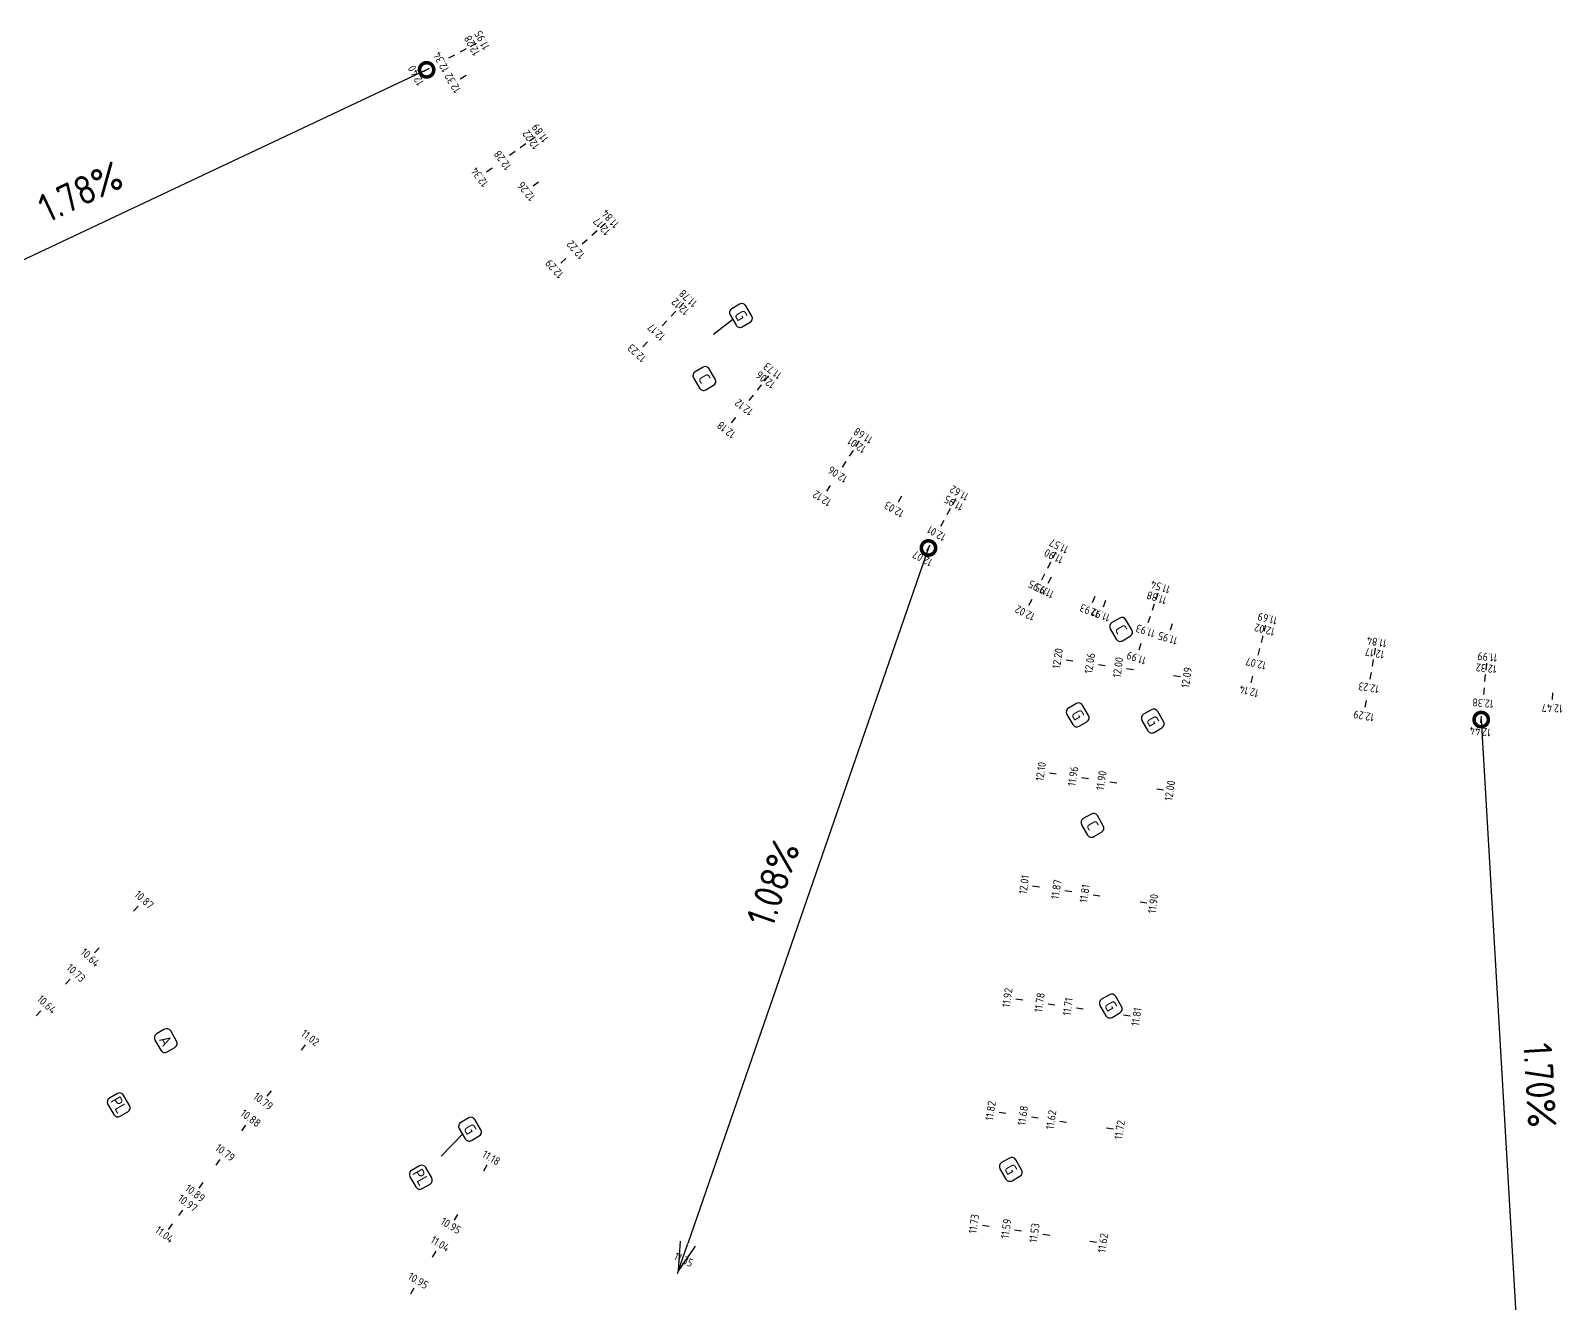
# Model space of a CAD drawing. Header units: metres. Extents: x 117856 to 119829, y 6148158 to 6148674.
# Drawn here: x 119559.1 to 119693, y 6148343.6 to 6148454.9 of the extents above; entities that cross this region are included whole.
import ezdxf
from ezdxf.enums import TextEntityAlignment as Align

# ---------------------------------------------------------------- set-up
doc = ezdxf.new("R2010")
doc.units = ezdxf.units.M
doc.header["$LTSCALE"] = 0.4
doc.layers.get('0').update_dxf_attribs({"linetype": 'CONTINUOUS'})
doc.layers.get('DEFPOINTS').update_dxf_attribs({"color": 5, "linetype": 'CONTINUOUS'})
doc.layers.add('05_Öb-typ', color=1, linetype='CONTINUOUS')
doc.layers.add('M-351', color=1, linetype='CONTINUOUS')
doc.styles.add('ISO', font='iso.shx')
doc.styles.add('ISO-Anno-50', font='iso.shx', dxfattribs={"height": 5})
doc.dimstyles.new('BH90', dxfattribs={"dimtxt": 2.5, "dimasz": 2.5, "dimexe": 1.5, "dimexo": 5, "dimgap": 2, "dimtad": 1, "dimzin": 0, "dimdsep": 46, "dimtxsty": 'ISO', "dimblk1": 'ARCHTICK', "dimblk2": 'ARCHTICK', "dimsah": 1, "dimcen": 1.5, "dimadec": 0, "dimazin": 0, "dimtfac": 1, "dimtix": 1, "dimtmove": 0, "dimatfit": 3, "dimldrblk": 'ARCHTICK', "dimfxl": 1, "dimtolj": 1, "dimtzin": 0, "dimarcsym": 0})

# ---------------------------------------------------------------- blocks, each defined once
blk = doc.blocks.new('_mkhjd')
blk.add_line((0.75, 0), (-0.75, 0))
at = {"style": 'ISO'}
blk.add_attdef('H', text='', height=1.75, rotation=270, dxfattribs=at).set_placement((0.75, 0), align=Align.CENTER)
blk = doc.blocks.new('_DotSmall')
at = {"color": 0, "linetype": 'ByBlock', "const_width": 0.5}
blk.add_lwpolyline([(-0.0625, 0, 1), (0.0625, 0, 1)], format="xyb", close=True, dxfattribs=at)
blk = doc.blocks.new('_Open30')
at = {"color": 0, "linetype": 'ByBlock', "lineweight": -2}
for p, q in [((-1, 0.268), (0, 0)), ((0, 0), (-1, -0.268)), ((0, 0), (-1, 0))]:
    blk.add_line(p, q, dxfattribs=at)
blk = doc.blocks.new('*D86')
at = {"layer": 'DEFPOINTS', "color": 0, "transparency": 16777216}
for p in [(119685.91, 6148394.65, 12.44), (119689.82, 6148327.84, 11.3), (119689.82, 6148327.84)]:
    blk.add_point(p, dxfattribs=at)
at = {"layer": 'M-351', "color": 0, "lineweight": -2, "transparency": 16777216}
blk.add_line((119685.91, 6148394.65), (119689.67, 6148330.33), dxfattribs=at)
at = {"layer": 'M-351', "color": 0, "lineweight": -2, "transparency": 16777216, "xscale": 2.5, "yscale": 2.5, "zscale": 2.5}
for name, p, rotation in [('_DotSmall', (119685.91, 6148394.65), 93.34569957006921), ('_Open30', (119689.82, 6148327.84), 273.3456995700692)]:
    blk.add_blockref(name, p, dxfattribs=dict(at, rotation=rotation))
at = {"layer": 'M-351', "color": 0, "transparency": 16777216, "insert": (119691.04, 6148362.68), "char_height": 2.5, "attachment_point": 5, "rotation": 273.3457, "style": 'ISO'}
blk.add_mtext('\\A1;1.70%', dxfattribs=at)
blk = doc.blocks.new('_ARCHTICK')
at = {"color": 0, "linetype": 'ByBlock', "const_width": 0.15}
blk.add_lwpolyline([(-0.5, -0.5), (0.5, 0.5)], dxfattribs=at)
blk = doc.blocks.new('*D87')
at = {"layer": 'DEFPOINTS', "color": 0, "transparency": 16777216}
for p in [(119637.57, 6148409.66, 12.07), (119615.71, 6148346.45, 11.35), (119615.71, 6148346.45)]:
    blk.add_point(p, dxfattribs=at)
at = {"layer": 'M-351', "color": 0, "lineweight": -2, "transparency": 16777216}
blk.add_line((119637.57, 6148409.66), (119616.53, 6148348.82), dxfattribs=at)
at = {"layer": 'M-351', "color": 0, "lineweight": -2, "transparency": 16777216, "xscale": 2.5, "yscale": 2.5, "zscale": 2.5}
for name, p, rotation in [('_DotSmall', (119637.57, 6148409.66), 70.92060757388634), ('_Open30', (119615.71, 6148346.45), 250.9206075738863)]:
    blk.add_blockref(name, p, dxfattribs=dict(at, rotation=rotation))
at = {"layer": 'M-351', "color": 0, "transparency": 16777216, "insert": (119623.98, 6148380.3), "char_height": 2.5, "attachment_point": 5, "rotation": 70.9206, "style": 'ISO'}
blk.add_mtext('\\A1;1.08%', dxfattribs=at)
blk = doc.blocks.new('*D88')
at = {"layer": 'DEFPOINTS', "color": 0, "transparency": 16777216}
for p in [(119593.68, 6148451.48, 12.4), (119533.64, 6148423.18, 11.22), (119533.64, 6148423.18)]:
    blk.add_point(p, dxfattribs=at)
at = {"layer": 'M-351', "color": 0, "lineweight": -2, "transparency": 16777216}
blk.add_line((119593.68, 6148451.48), (119535.9, 6148424.25), dxfattribs=at)
at = {"layer": 'M-351', "color": 0, "lineweight": -2, "transparency": 16777216, "xscale": 2.5, "yscale": 2.5, "zscale": 2.5}
for name, p, rotation in [('_DotSmall', (119593.68, 6148451.48), 25.23976270910375), ('_Open30', (119533.64, 6148423.18), 205.2397627091038)]:
    blk.add_blockref(name, p, dxfattribs=dict(at, rotation=rotation))
at = {"layer": 'M-351', "color": 0, "transparency": 16777216, "insert": (119563.41, 6148440.81), "char_height": 2.5, "attachment_point": 5, "rotation": 25.2398, "style": 'ISO'}
blk.add_mtext('\\A1;1.78%', dxfattribs=at)
blk = doc.blocks.new('_OVERB')
for p, q in [((-2.29, 0.99), (-2.29, -0.99)), ((1.29, 1.99), (-1.29, 1.99)), ((2.29, -0.99), (2.29, 0.99)), ((-1.29, -1.99), (1.29, -1.99))]:
    blk.add_line(p, q)
for centre, start, end in [((-1.29, 0.99), 90, 180), ((1.29, 0.99), 0, 90), ((-1.29, -0.99), 180, 270), ((1.29, -0.99), 270, 0)]:
    blk.add_arc(centre, 1, start, end)
at = {"style": 'ISO'}
blk.add_attdef('NR', text='', height=2.5, dxfattribs=at).set_placement((0, 0), align=Align.MIDDLE_CENTER)

msp = doc.modelspace()

# ---------------------------------------------------------------- linework, layer by layer
at = {"layer": 'M-351'}
for p, q in [((119620.457, 6148429.635), (119618.757, 6148428.345)), ((119596.807, 6148358.399), (119594.963, 6148356.469))]:
    msp.add_line(p, q, dxfattribs=at)

# ---------------------------------------------------------------- block references
at = {"layer": '05_Öb-typ', "xscale": 0.4000000001749886, "yscale": 0.4000000001749886, "zscale": 0.4000000001749886, "rotation": 300.121019869498}
for p, values in [((119621.171, 6148429.993), {'NR': 'G'}), ((119617.974, 6148424.485), {'NR': 'C'}), ((119654.414, 6148402.537), {'NR': 'C'}), ((119650.623, 6148395.06), {'NR': 'G'}), ((119657.185, 6148394.52), {'NR': 'G'}), ((119651.911, 6148385.4), {'NR': 'C'}), ((119653.512, 6148369.593), {'NR': 'G'}), ((119570.871, 6148366.57), {'NR': 'A'}), ((119566.756, 6148360.948), {'NR': 'PL'}), ((119597.48, 6148358.827), {'NR': 'G'}), ((119644.77, 6148355.311), {'NR': 'G'}), ((119593.175, 6148354.621), {'NR': 'PL'})]:
    msp.add_blockref('_OVERB', p, dxfattribs=at).add_auto_attribs(values)
at = {"layer": 'M-351'}
ref = msp.add_blockref('_mkhjd', (119596.898, 6148453.204), dxfattribs=dict(at, xscale=0.4, yscale=0.4, zscale=0.4, rotation=208.1212501811048))
ref.add_attrib('H', '12.28', dxfattribs={"color": 0, "height": 0.7, "rotation": 118.12125, "style": 'ISO-Anno-50'}).set_placement((119597.339, 6148453.44), align=Align.TOP_CENTER)
ref = msp.add_blockref('_mkhjd', (119597.78, 6148453.676), dxfattribs=dict(at, xscale=0.4, yscale=0.4, zscale=0.4, rotation=208.1212501812076))
ref.add_attrib('H', '11.95', dxfattribs={"color": 0, "height": 0.7, "rotation": 118.12125, "style": 'ISO-Anno-50'}).set_placement((119598.221, 6148453.911), align=Align.TOP_CENTER)
ref = msp.add_blockref('_mkhjd', (119595.884, 6148452.662), dxfattribs=dict(at, xscale=0.4, yscale=0.4, zscale=0.4, rotation=208.1212501810158))
ref.add_attrib('H', '12.34', dxfattribs={"color": 0, "height": 0.7, "rotation": 118.12125, "style": 'ISO-Anno-50'}).set_placement((119595.443, 6148452.426), align=Align.BOTTOM_CENTER)
ref = msp.add_blockref('_mkhjd', (119593.679, 6148451.484), dxfattribs=dict(at, xscale=0.4, yscale=0.4, zscale=0.4, rotation=208.1212501812847))
ref.add_attrib('H', '12.40', dxfattribs={"color": 0, "height": 0.7, "rotation": 118.12125, "style": 'ISO-Anno-50'}).set_placement((119593.238, 6148451.248), align=Align.BOTTOM_CENTER)
ref = msp.add_blockref('_mkhjd', (119596.885, 6148450.851), dxfattribs=dict(at, xscale=0.4, yscale=0.4, zscale=0.4, rotation=209.7382708559524))
ref.add_attrib('H', '12.32', dxfattribs={"color": 0, "height": 0.7, "rotation": 119.73827, "style": 'ISO-Anno-50'}).set_placement((119596.451, 6148450.602), align=Align.BOTTOM_CENTER)
ref = msp.add_blockref('_mkhjd', (119602.114, 6148444.866), dxfattribs=dict(at, xscale=0.4, yscale=0.4, zscale=0.4, rotation=215.9329442609072))
ref.add_attrib('H', '12.22', dxfattribs={"color": 0, "height": 0.7, "rotation": 125.93294, "style": 'ISO-Anno-50'}).set_placement((119602.519, 6148445.159), align=Align.TOP_CENTER)
ref = msp.add_blockref('_mkhjd', (119602.924, 6148445.452), dxfattribs=dict(at, xscale=0.4, yscale=0.4, zscale=0.4, rotation=215.9329442612161))
ref.add_attrib('H', '11.89', dxfattribs={"color": 0, "height": 0.7, "rotation": 125.93294, "style": 'ISO-Anno-50'}).set_placement((119603.329, 6148445.746), align=Align.TOP_CENTER)
ref = msp.add_blockref('_mkhjd', (119601.183, 6148444.191), dxfattribs=dict(at, xscale=0.4, yscale=0.4, zscale=0.4, rotation=215.93294426113))
ref.add_attrib('H', '12.28', dxfattribs={"color": 0, "height": 0.7, "rotation": 125.93294, "style": 'ISO-Anno-50'}).set_placement((119600.778, 6148443.897), align=Align.BOTTOM_CENTER)
ref = msp.add_blockref('_mkhjd', (119599.159, 6148442.724), dxfattribs=dict(at, xscale=0.4, yscale=0.4, zscale=0.4, rotation=215.9329442611365))
ref.add_attrib('H', '12.34', dxfattribs={"color": 0, "height": 0.7, "rotation": 125.93294, "style": 'ISO-Anno-50'}).set_placement((119598.754, 6148442.43), align=Align.BOTTOM_CENTER)
ref = msp.add_blockref('_mkhjd', (119603.223, 6148441.508), dxfattribs=dict(at, xscale=0.4, yscale=0.4, zscale=0.4, rotation=218.564101358421))
ref.add_attrib('H', '12.26', dxfattribs={"color": 0, "height": 0.7, "rotation": 128.5641, "style": 'ISO-Anno-50'}).set_placement((119602.832, 6148441.197), align=Align.BOTTOM_CENTER)
ref = msp.add_blockref('_mkhjd', (119609.104, 6148437.882), dxfattribs=dict(at, xscale=0.4, yscale=0.4, zscale=0.4, rotation=221.8790618716987))
ref.add_attrib('H', '11.84', dxfattribs={"color": 0, "height": 0.7, "rotation": 131.87906, "style": 'ISO-Anno-50'}).set_placement((119609.476, 6148438.216), align=Align.TOP_CENTER)
ref = msp.add_blockref('_mkhjd', (119608.36, 6148437.214), dxfattribs=dict(at, xscale=0.4, yscale=0.4, zscale=0.4, rotation=221.8790618715896))
ref.add_attrib('H', '12.17', dxfattribs={"color": 0, "height": 0.7, "rotation": 131.87906, "style": 'ISO-Anno-50'}).set_placement((119608.732, 6148437.548), align=Align.TOP_CENTER)
ref = msp.add_blockref('_mkhjd', (119607.503, 6148436.447), dxfattribs=dict(at, xscale=0.4, yscale=0.4, zscale=0.4, rotation=221.8790618716741))
ref.add_attrib('H', '12.22', dxfattribs={"color": 0, "height": 0.7, "rotation": 131.87906, "style": 'ISO-Anno-50'}).set_placement((119607.131, 6148436.113), align=Align.BOTTOM_CENTER)
ref = msp.add_blockref('_mkhjd', (119605.642, 6148434.778), dxfattribs=dict(at, xscale=0.4, yscale=0.4, zscale=0.4, rotation=221.8790618717926))
ref.add_attrib('H', '12.29', dxfattribs={"color": 0, "height": 0.7, "rotation": 131.87906, "style": 'ISO-Anno-50'}).set_placement((119605.27, 6148434.444), align=Align.BOTTOM_CENTER)
ref = msp.add_blockref('_mkhjd', (119615.281, 6148430.141), dxfattribs=dict(at, xscale=0.4, yscale=0.4, zscale=0.4, rotation=226.879002314203))
ref.add_attrib('H', '12.12', dxfattribs={"color": 0, "height": 0.7, "rotation": 136.879, "style": 'ISO-Anno-50'}).set_placement((119615.623, 6148430.506), align=Align.TOP_CENTER)
ref = msp.add_blockref('_mkhjd', (119615.965, 6148430.871), dxfattribs=dict(at, xscale=0.4, yscale=0.4, zscale=0.4, rotation=226.8790023141489))
ref.add_attrib('H', '11.78', dxfattribs={"color": 0, "height": 0.7, "rotation": 136.879, "style": 'ISO-Anno-50'}).set_placement((119616.307, 6148431.236), align=Align.TOP_CENTER)
ref = msp.add_blockref('_mkhjd', (119614.495, 6148429.302), dxfattribs=dict(at, xscale=0.4, yscale=0.4, zscale=0.4, rotation=226.8790023140645))
ref.add_attrib('H', '12.17', dxfattribs={"color": 0, "height": 0.7, "rotation": 136.879, "style": 'ISO-Anno-50'}).set_placement((119614.153, 6148428.937), align=Align.BOTTOM_CENTER)
ref = msp.add_blockref('_mkhjd', (119612.786, 6148427.477), dxfattribs=dict(at, xscale=0.4, yscale=0.4, zscale=0.4, rotation=226.8790023142147))
ref.add_attrib('H', '12.23', dxfattribs={"color": 0, "height": 0.7, "rotation": 136.879, "style": 'ISO-Anno-50'}).set_placement((119612.445, 6148427.112), align=Align.BOTTOM_CENTER)
ref = msp.add_blockref('_mkhjd', (119623.41, 6148424.485), dxfattribs=dict(at, xscale=0.4, yscale=0.4, zscale=0.4, rotation=231.8789427568015))
ref.add_attrib('H', '11.73', dxfattribs={"color": 0, "height": 0.7, "rotation": 141.87894, "style": 'ISO-Anno-50'}).set_placement((119623.719, 6148424.878), align=Align.TOP_CENTER)
ref = msp.add_blockref('_mkhjd', (119622.793, 6148423.698), dxfattribs=dict(at, xscale=0.4, yscale=0.4, zscale=0.4, rotation=231.8789427568032))
ref.add_attrib('H', '12.06', dxfattribs={"color": 0, "height": 0.7, "rotation": 141.87894, "style": 'ISO-Anno-50'}).set_placement((119623.102, 6148424.091), align=Align.TOP_CENTER)
ref = msp.add_blockref('_mkhjd', (119622.083, 6148422.793), dxfattribs=dict(at, xscale=0.4, yscale=0.4, zscale=0.4, rotation=231.8789427567197))
ref.add_attrib('H', '12.12', dxfattribs={"color": 0, "height": 0.7, "rotation": 141.87894, "style": 'ISO-Anno-50'}).set_placement((119621.774, 6148422.4), align=Align.BOTTOM_CENTER)
ref = msp.add_blockref('_mkhjd', (119620.54, 6148420.827), dxfattribs=dict(at, xscale=0.4, yscale=0.4, zscale=0.4, rotation=231.8789427568016))
ref.add_attrib('H', '12.18', dxfattribs={"color": 0, "height": 0.7, "rotation": 141.87894, "style": 'ISO-Anno-50'}).set_placement((119620.231, 6148420.433), align=Align.BOTTOM_CENTER)
ref = msp.add_blockref('_mkhjd', (119630.838, 6148417.934), dxfattribs=dict(at, xscale=0.4, yscale=0.4, zscale=0.4, rotation=236.8788831990735))
ref.add_attrib('H', '12.01', dxfattribs={"color": 0, "height": 0.7, "rotation": 146.87888, "style": 'ISO-Anno-50'}).set_placement((119631.111, 6148418.353), align=Align.TOP_CENTER)
ref = msp.add_blockref('_mkhjd', (119631.384, 6148418.772), dxfattribs=dict(at, xscale=0.4, yscale=0.4, zscale=0.4, rotation=236.8788831992737))
ref.add_attrib('H', '11.68', dxfattribs={"color": 0, "height": 0.7, "rotation": 146.87888, "style": 'ISO-Anno-50'}).set_placement((119631.657, 6148419.19), align=Align.TOP_CENTER)
ref = msp.add_blockref('_mkhjd', (119630.209, 6148416.971), dxfattribs=dict(at, xscale=0.4, yscale=0.4, zscale=0.4, rotation=236.8788831991769))
ref.add_attrib('H', '12.06', dxfattribs={"color": 0, "height": 0.7, "rotation": 146.87888, "style": 'ISO-Anno-50'}).set_placement((119629.936, 6148416.552), align=Align.BOTTOM_CENTER)
ref = msp.add_blockref('_mkhjd', (119628.843, 6148414.877), dxfattribs=dict(at, xscale=0.4, yscale=0.4, zscale=0.4, rotation=236.8788831991817))
ref.add_attrib('H', '12.12', dxfattribs={"color": 0, "height": 0.7, "rotation": 146.87888, "style": 'ISO-Anno-50'}).set_placement((119628.57, 6148414.458), align=Align.BOTTOM_CENTER)
ref = msp.add_blockref('_mkhjd', (119639.842, 6148413.719), dxfattribs=dict(at, xscale=0.4, yscale=0.4, zscale=0.4, rotation=240.7678924482872))
ref.add_attrib('H', '11.62', dxfattribs={"color": 0, "height": 0.7, "rotation": 150.76789, "style": 'ISO-Anno-50'}).set_placement((119640.086, 6148414.155), align=Align.TOP_CENTER)
ref = msp.add_blockref('_mkhjd', (119635.102, 6148413.951), dxfattribs=dict(at, xscale=0.4, yscale=0.4, zscale=0.4, rotation=239.7533574121733))
ref.add_attrib('H', '12.03', dxfattribs={"color": 0, "height": 0.7, "rotation": 149.75336, "style": 'ISO-Anno-50'}).set_placement((119634.85, 6148413.519), align=Align.BOTTOM_CENTER)
ref = msp.add_blockref('_mkhjd', (119639.354, 6148412.846), dxfattribs=dict(at, xscale=0.4, yscale=0.4, zscale=0.4, rotation=240.7678924483023))
ref.add_attrib('H', '11.95', dxfattribs={"color": 0, "height": 0.7, "rotation": 150.76789, "style": 'ISO-Anno-50'}).set_placement((119639.598, 6148413.283), align=Align.TOP_CENTER)
ref = msp.add_blockref('_mkhjd', (119638.792, 6148411.843), dxfattribs=dict(at, xscale=0.4, yscale=0.4, zscale=0.4, rotation=240.7678924482987))
ref.add_attrib('H', '12.01', dxfattribs={"color": 0, "height": 0.7, "rotation": 150.76789, "style": 'ISO-Anno-50'}).set_placement((119638.548, 6148411.407), align=Align.BOTTOM_CENTER)
ref = msp.add_blockref('_mkhjd', (119637.571, 6148409.661), dxfattribs=dict(at, xscale=0.4, yscale=0.4, zscale=0.4, rotation=240.7678924482552))
ref.add_attrib('H', '12.07', dxfattribs={"color": 0, "height": 0.7, "rotation": 150.76789, "style": 'ISO-Anno-50'}).set_placement((119637.327, 6148409.225), align=Align.BOTTOM_CENTER)
ref = msp.add_blockref('_mkhjd', (119648.589, 6148409.061), dxfattribs=dict(at, xscale=0.4, yscale=0.4, zscale=0.4, rotation=243.1550337098444))
ref.add_attrib('H', '11.57', dxfattribs={"color": 0, "height": 0.7, "rotation": 153.15503, "style": 'ISO-Anno-50'}).set_placement((119648.814, 6148409.507), align=Align.TOP_CENTER)
ref = msp.add_blockref('_mkhjd', (119648.137, 6148408.169), dxfattribs=dict(at, xscale=0.4, yscale=0.4, zscale=0.4, rotation=243.1550337098464))
ref.add_attrib('H', '11.90', dxfattribs={"color": 0, "height": 0.7, "rotation": 153.15503, "style": 'ISO-Anno-50'}).set_placement((119648.363, 6148408.615), align=Align.TOP_CENTER)
ref = msp.add_blockref('_mkhjd', (119647.618, 6148407.143), dxfattribs=dict(at, xscale=0.4, yscale=0.4, zscale=0.4, rotation=243.1550337098122))
ref.add_attrib('H', '11.95', dxfattribs={"color": 0, "height": 0.7, "rotation": 153.15503, "style": 'ISO-Anno-50'}).set_placement((119647.392, 6148406.697), align=Align.BOTTOM_CENTER)
ref = msp.add_blockref('_mkhjd', (119648.18, 6148406.859), dxfattribs=dict(at, xscale=0.4, yscale=0.4, zscale=0.4, rotation=243.3110462317987))
ref.add_attrib('H', '11.95', dxfattribs={"color": 0, "height": 0.7, "rotation": 153.31105, "style": 'ISO-Anno-50'}).set_placement((119647.956, 6148406.412), align=Align.BOTTOM_CENTER)
ref = msp.add_blockref('_mkhjd', (119657.253, 6148404.502), dxfattribs=dict(at, xscale=0.4, yscale=0.4, zscale=0.4, rotation=251.3309920180403))
ref.add_attrib('H', '11.88', dxfattribs={"color": 0, "height": 0.7, "rotation": 161.33099, "style": 'ISO-Anno-50'}).set_placement((119657.413, 6148404.975), align=Align.TOP_CENTER)
ref = msp.add_blockref('_mkhjd', (119657.573, 6148405.449), dxfattribs=dict(at, xscale=0.4, yscale=0.4, zscale=0.4, rotation=251.3309920180483))
ref.add_attrib('H', '11.54', dxfattribs={"color": 0, "height": 0.7, "rotation": 161.33099, "style": 'ISO-Anno-50'}).set_placement((119657.733, 6148405.923), align=Align.TOP_CENTER)
ref = msp.add_blockref('_mkhjd', (119646.489, 6148404.912), dxfattribs=dict(at, xscale=0.4, yscale=0.4, zscale=0.4, rotation=243.1550337098195))
ref.add_attrib('H', '12.02', dxfattribs={"color": 0, "height": 0.7, "rotation": 153.15503, "style": 'ISO-Anno-50'}).set_placement((119646.263, 6148404.466), align=Align.BOTTOM_CENTER)
ref = msp.add_blockref('_mkhjd', (119652.03, 6148405.16), dxfattribs=dict(at, xscale=0.4, yscale=0.4, zscale=0.4, rotation=249.0658014420324))
ref.add_attrib('H', '11.93', dxfattribs={"color": 0, "height": 0.7, "rotation": 159.0658, "style": 'ISO-Anno-50'}).set_placement((119651.852, 6148404.693), align=Align.BOTTOM_CENTER)
ref = msp.add_blockref('_mkhjd', (119652.975, 6148404.803), dxfattribs=dict(at, xscale=0.4, yscale=0.4, zscale=0.4, rotation=249.5111949407299))
ref.add_attrib('H', '11.92', dxfattribs={"color": 0, "height": 0.7, "rotation": 159.51119, "style": 'ISO-Anno-50'}).set_placement((119652.8, 6148404.334), align=Align.BOTTOM_CENTER)
ref = msp.add_blockref('_mkhjd', (119656.885, 6148403.412), dxfattribs=dict(at, xscale=0.4, yscale=0.4, zscale=0.4, rotation=251.3309920180774))
ref.add_attrib('H', '11.93', dxfattribs={"color": 0, "height": 0.7, "rotation": 161.33099, "style": 'ISO-Anno-50'}).set_placement((119656.725, 6148402.938), align=Align.BOTTOM_CENTER)
ref = msp.add_blockref('_mkhjd', (119658.813, 6148402.777), dxfattribs=dict(at, xscale=0.4, yscale=0.4, zscale=0.4, rotation=252.221157817442))
ref.add_attrib('H', '11.95', dxfattribs={"color": 0, "height": 0.7, "rotation": 162.22116, "style": 'ISO-Anno-50'}).set_placement((119658.66, 6148402.301), align=Align.BOTTOM_CENTER)
ref = msp.add_blockref('_mkhjd', (119666.756, 6148401.691), dxfattribs=dict(at, xscale=0.4, yscale=0.4, zscale=0.4, rotation=255.7160452166174))
ref.add_attrib('H', '12.02', dxfattribs={"color": 0, "height": 0.7, "rotation": 165.71605, "style": 'ISO-Anno-50'}).set_placement((119666.879, 6148402.176), align=Align.TOP_CENTER)
ref = msp.add_blockref('_mkhjd', (119667.002, 6148402.66), dxfattribs=dict(at, xscale=0.4, yscale=0.4, zscale=0.4, rotation=255.7160452166134))
ref.add_attrib('H', '11.69', dxfattribs={"color": 0, "height": 0.7, "rotation": 165.71605, "style": 'ISO-Anno-50'}).set_placement((119667.126, 6148403.145), align=Align.TOP_CENTER)
ref = msp.add_blockref('_mkhjd', (119676.617, 6148400.6), dxfattribs=dict(at, xscale=0.4, yscale=0.4, zscale=0.4, rotation=260.1010984151191))
ref.add_attrib('H', '11.84', dxfattribs={"color": 0, "height": 0.7, "rotation": 170.1011, "style": 'ISO-Anno-50'}).set_placement((119676.703, 6148401.093), align=Align.TOP_CENTER)
ref = msp.add_blockref('_mkhjd', (119649.905, 6148399.845), dxfattribs=dict(at, xscale=0.4, yscale=0.4, zscale=0.4, rotation=171.5792493465353))
ref.add_attrib('H', '12.20', dxfattribs={"color": 0, "height": 0.7, "rotation": 81.57925, "style": 'ISO-Anno-50'}).set_placement((119649.411, 6148399.918), align=Align.BOTTOM_CENTER)
ref = msp.add_blockref('_mkhjd', (119652.724, 6148399.428), dxfattribs=dict(at, xscale=0.4, yscale=0.4, zscale=0.4, rotation=171.5792493465353))
ref.add_attrib('H', '12.06', dxfattribs={"color": 0, "height": 0.7, "rotation": 81.57925, "style": 'ISO-Anno-50'}).set_placement((119652.23, 6148399.501), align=Align.BOTTOM_CENTER)
ref = msp.add_blockref('_mkhjd', (119656.085, 6148401.044), dxfattribs=dict(at, xscale=0.4, yscale=0.4, zscale=0.4, rotation=251.3309920180831))
ref.add_attrib('H', '11.99', dxfattribs={"color": 0, "height": 0.7, "rotation": 161.33099, "style": 'ISO-Anno-50'}).set_placement((119655.925, 6148400.57), align=Align.BOTTOM_CENTER)
ref = msp.add_blockref('_mkhjd', (119666.472, 6148400.577), dxfattribs=dict(at, xscale=0.4, yscale=0.4, zscale=0.4, rotation=255.7160452165741))
ref.add_attrib('H', '12.07', dxfattribs={"color": 0, "height": 0.7, "rotation": 165.71605, "style": 'ISO-Anno-50'}).set_placement((119666.348, 6148400.092), align=Align.BOTTOM_CENTER)
ref = msp.add_blockref('_mkhjd', (119676.445, 6148399.615), dxfattribs=dict(at, xscale=0.4, yscale=0.4, zscale=0.4, rotation=260.1010984151392))
ref.add_attrib('H', '12.17', dxfattribs={"color": 0, "height": 0.7, "rotation": 170.1011, "style": 'ISO-Anno-50'}).set_placement((119676.531, 6148400.108), align=Align.TOP_CENTER)
ref = msp.add_blockref('_mkhjd', (119686.361, 6148399.282), dxfattribs=dict(at, xscale=0.4, yscale=0.4, zscale=0.4, rotation=264.4861516136613))
ref.add_attrib('H', '11.99', dxfattribs={"color": 0, "height": 0.7, "rotation": 174.48615, "style": 'ISO-Anno-50'}).set_placement((119686.41, 6148399.779), align=Align.TOP_CENTER)
ref = msp.add_blockref('_mkhjd', (119655.197, 6148399.061), dxfattribs=dict(at, xscale=0.4, yscale=0.4, zscale=0.4, rotation=171.5792493465353))
ref.add_attrib('H', '12.00', dxfattribs={"color": 0, "height": 0.7, "rotation": 81.57925, "style": 'ISO-Anno-50'}).set_placement((119654.703, 6148399.135), align=Align.BOTTOM_CENTER)
ref = msp.add_blockref('_mkhjd', (119659.303, 6148398.454), dxfattribs=dict(at, xscale=0.4, yscale=0.4, zscale=0.4, rotation=171.5792493465353))
ref.add_attrib('H', '12.09', dxfattribs={"color": 0, "height": 0.7, "rotation": 81.57925, "style": 'ISO-Anno-50'}).set_placement((119659.797, 6148398.38), align=Align.TOP_CENTER)
ref = msp.add_blockref('_mkhjd', (119686.265, 6148398.286), dxfattribs=dict(at, xscale=0.4, yscale=0.4, zscale=0.4, rotation=264.4861516136737))
ref.add_attrib('H', '12.32', dxfattribs={"color": 0, "height": 0.7, "rotation": 174.48615, "style": 'ISO-Anno-50'}).set_placement((119686.313, 6148398.784), align=Align.TOP_CENTER)
ref = msp.add_blockref('_mkhjd', (119665.855, 6148398.154), dxfattribs=dict(at, xscale=0.4, yscale=0.4, zscale=0.4, rotation=255.7160452165458))
ref.add_attrib('H', '12.14', dxfattribs={"color": 0, "height": 0.7, "rotation": 165.71605, "style": 'ISO-Anno-50'}).set_placement((119665.732, 6148397.669), align=Align.BOTTOM_CENTER)
ref = msp.add_blockref('_mkhjd', (119676.248, 6148398.482), dxfattribs=dict(at, xscale=0.4, yscale=0.4, zscale=0.4, rotation=260.1010984151465))
ref.add_attrib('H', '12.23', dxfattribs={"color": 0, "height": 0.7, "rotation": 170.1011, "style": 'ISO-Anno-50'}).set_placement((119676.162, 6148397.99), align=Align.BOTTOM_CENTER)
ref = msp.add_blockref('_mkhjd', (119675.818, 6148396.02), dxfattribs=dict(at, xscale=0.4, yscale=0.4, zscale=0.4, rotation=260.1010984151438))
ref.add_attrib('H', '12.29', dxfattribs={"color": 0, "height": 0.7, "rotation": 170.1011, "style": 'ISO-Anno-50'}).set_placement((119675.732, 6148395.527), align=Align.BOTTOM_CENTER)
ref = msp.add_blockref('_mkhjd', (119686.155, 6148397.142), dxfattribs=dict(at, xscale=0.4, yscale=0.4, zscale=0.4, rotation=264.4861516136606))
ref.add_attrib('H', '12.38', dxfattribs={"color": 0, "height": 0.7, "rotation": 174.48615, "style": 'ISO-Anno-50'}).set_placement((119686.107, 6148396.644), align=Align.BOTTOM_CENTER)
ref = msp.add_blockref('_mkhjd', (119692.168, 6148396.701), dxfattribs=dict(at, xscale=0.4, yscale=0.4, zscale=0.4, rotation=267.1302734074872))
ref.add_attrib('H', '12.47', dxfattribs={"color": 0, "height": 0.7, "rotation": 177.13027, "style": 'ISO-Anno-50'}).set_placement((119692.143, 6148396.202), align=Align.BOTTOM_CENTER)
ref = msp.add_blockref('_mkhjd', (119685.915, 6148394.653), dxfattribs=dict(at, xscale=0.4, yscale=0.4, zscale=0.4, rotation=264.4861516136796))
ref.add_attrib('H', '12.44', dxfattribs={"color": 0, "height": 0.7, "rotation": 174.48615, "style": 'ISO-Anno-50'}).set_placement((119685.867, 6148394.156), align=Align.BOTTOM_CENTER)
ref = msp.add_blockref('_mkhjd', (119648.441, 6148389.953), dxfattribs=dict(at, xscale=0.4, yscale=0.4, zscale=0.4, rotation=171.5792493465353))
ref.add_attrib('H', '12.10', dxfattribs={"color": 0, "height": 0.7, "rotation": 81.57925, "style": 'ISO-Anno-50'}).set_placement((119647.946, 6148390.026), align=Align.BOTTOM_CENTER)
ref = msp.add_blockref('_mkhjd', (119651.26, 6148389.535), dxfattribs=dict(at, xscale=0.4, yscale=0.4, zscale=0.4, rotation=171.5792493465353))
ref.add_attrib('H', '11.96', dxfattribs={"color": 0, "height": 0.7, "rotation": 81.57925, "style": 'ISO-Anno-50'}).set_placement((119650.765, 6148389.609), align=Align.BOTTOM_CENTER)
ref = msp.add_blockref('_mkhjd', (119653.733, 6148389.169), dxfattribs=dict(at, xscale=0.4, yscale=0.4, zscale=0.4, rotation=171.5792493465353))
ref.add_attrib('H', '11.90', dxfattribs={"color": 0, "height": 0.7, "rotation": 81.57925, "style": 'ISO-Anno-50'}).set_placement((119653.238, 6148389.242), align=Align.BOTTOM_CENTER)
ref = msp.add_blockref('_mkhjd', (119657.838, 6148388.562), dxfattribs=dict(at, xscale=0.4, yscale=0.4, zscale=0.4, rotation=171.5792493465353))
ref.add_attrib('H', '12.00', dxfattribs={"color": 0, "height": 0.7, "rotation": 81.57925, "style": 'ISO-Anno-50'}).set_placement((119658.333, 6148388.488), align=Align.TOP_CENTER)
ref = msp.add_blockref('_mkhjd', (119646.976, 6148380.061), dxfattribs=dict(at, xscale=0.4, yscale=0.4, zscale=0.4, rotation=171.5792493465353))
ref.add_attrib('H', '12.01', dxfattribs={"color": 0, "height": 0.7, "rotation": 81.57925, "style": 'ISO-Anno-50'}).set_placement((119646.482, 6148380.134), align=Align.BOTTOM_CENTER)
ref = msp.add_blockref('_mkhjd', (119649.796, 6148379.643), dxfattribs=dict(at, xscale=0.4, yscale=0.4, zscale=0.4, rotation=171.5792493465353))
ref.add_attrib('H', '11.87', dxfattribs={"color": 0, "height": 0.7, "rotation": 81.57925, "style": 'ISO-Anno-50'}).set_placement((119649.301, 6148379.716), align=Align.BOTTOM_CENTER)
ref = msp.add_blockref('_mkhjd', (119652.269, 6148379.277), dxfattribs=dict(at, xscale=0.4, yscale=0.4, zscale=0.4, rotation=171.5792493465353))
ref.add_attrib('H', '11.81', dxfattribs={"color": 0, "height": 0.7, "rotation": 81.57925, "style": 'ISO-Anno-50'}).set_placement((119651.774, 6148379.35), align=Align.BOTTOM_CENTER)
ref = msp.add_blockref('_mkhjd', (119568.253, 6148378.121), dxfattribs=dict(at, xscale=0.4, yscale=0.4, zscale=0.4, rotation=47.07759138493807))
ref.add_attrib('H', '10.87', dxfattribs={"color": 0, "height": 0.7, "rotation": 317.07759, "style": 'ISO-Anno-50'}).set_placement((119568.594, 6148378.487), align=Align.BOTTOM_CENTER)
ref = msp.add_blockref('_mkhjd', (119656.374, 6148378.669), dxfattribs=dict(at, xscale=0.4, yscale=0.4, zscale=0.4, rotation=171.5792493465353))
ref.add_attrib('H', '11.90', dxfattribs={"color": 0, "height": 0.7, "rotation": 81.57925, "style": 'ISO-Anno-50'}).set_placement((119656.869, 6148378.596), align=Align.TOP_CENTER)
ref = msp.add_blockref('_mkhjd', (119564.848, 6148374.459), dxfattribs=dict(at, xscale=0.4, yscale=0.4, zscale=0.4, rotation=47.0775913850073))
ref.add_attrib('H', '10.64', dxfattribs={"color": 0, "height": 0.7, "rotation": 317.07759, "style": 'ISO-Anno-50'}).set_placement((119564.508, 6148374.093), align=Align.TOP_CENTER)
ref = msp.add_blockref('_mkhjd', (119562.294, 6148371.713), dxfattribs=dict(at, xscale=0.4, yscale=0.4, zscale=0.4, rotation=47.07759138500618))
ref.add_attrib('H', '10.73', dxfattribs={"color": 0, "height": 0.7, "rotation": 317.07759, "style": 'ISO-Anno-50'}).set_placement((119562.635, 6148372.079), align=Align.BOTTOM_CENTER)
ref = msp.add_blockref('_mkhjd', (119645.512, 6148370.168), dxfattribs=dict(at, xscale=0.4, yscale=0.4, zscale=0.4, rotation=171.5792493465353))
ref.add_attrib('H', '11.92', dxfattribs={"color": 0, "height": 0.7, "rotation": 81.57925, "style": 'ISO-Anno-50'}).set_placement((119645.017, 6148370.242), align=Align.BOTTOM_CENTER)
ref = msp.add_blockref('_mkhjd', (119648.331, 6148369.751), dxfattribs=dict(at, xscale=0.4, yscale=0.4, zscale=0.4, rotation=171.5792493465353))
ref.add_attrib('H', '11.78', dxfattribs={"color": 0, "height": 0.7, "rotation": 81.57925, "style": 'ISO-Anno-50'}).set_placement((119647.837, 6148369.824), align=Align.BOTTOM_CENTER)
ref = msp.add_blockref('_mkhjd', (119559.741, 6148368.967), dxfattribs=dict(at, xscale=0.4, yscale=0.4, zscale=0.4, rotation=47.07759138500515))
ref.add_attrib('H', '10.64', dxfattribs={"color": 0, "height": 0.7, "rotation": 317.07759, "style": 'ISO-Anno-50'}).set_placement((119560.081, 6148369.333), align=Align.BOTTOM_CENTER)
ref = msp.add_blockref('_mkhjd', (119650.804, 6148369.385), dxfattribs=dict(at, xscale=0.4, yscale=0.4, zscale=0.4, rotation=171.5792493465353))
ref.add_attrib('H', '11.71', dxfattribs={"color": 0, "height": 0.7, "rotation": 81.57925, "style": 'ISO-Anno-50'}).set_placement((119650.31, 6148369.458), align=Align.BOTTOM_CENTER)
ref = msp.add_blockref('_mkhjd', (119654.91, 6148368.777), dxfattribs=dict(at, xscale=0.4, yscale=0.4, zscale=0.4, rotation=171.5792493465353))
ref.add_attrib('H', '11.81', dxfattribs={"color": 0, "height": 0.7, "rotation": 81.57925, "style": 'ISO-Anno-50'}).set_placement((119655.404, 6148368.704), align=Align.TOP_CENTER)
ref = msp.add_blockref('_mkhjd', (119582.877, 6148365.962), dxfattribs=dict(at, xscale=0.4, yscale=0.4, zscale=0.4, rotation=53.44378910877528))
ref.add_attrib('H', '11.02', dxfattribs={"color": 0, "height": 0.7, "rotation": 323.44379, "style": 'ISO-Anno-50'}).set_placement((119583.175, 6148366.364), align=Align.BOTTOM_CENTER)
ref = msp.add_blockref('_mkhjd', (119579.899, 6148361.946), dxfattribs=dict(at, xscale=0.4, yscale=0.4, zscale=0.4, rotation=53.44378910876617))
ref.add_attrib('H', '10.79', dxfattribs={"color": 0, "height": 0.7, "rotation": 323.44379, "style": 'ISO-Anno-50'}).set_placement((119579.602, 6148361.544), align=Align.TOP_CENTER)
ref = msp.add_blockref('_mkhjd', (119577.666, 6148358.934), dxfattribs=dict(at, xscale=0.4, yscale=0.4, zscale=0.4, rotation=53.44378910871173))
ref.add_attrib('H', '10.88', dxfattribs={"color": 0, "height": 0.7, "rotation": 323.44379, "style": 'ISO-Anno-50'}).set_placement((119577.964, 6148359.335), align=Align.BOTTOM_CENTER)
ref = msp.add_blockref('_mkhjd', (119644.048, 6148360.276), dxfattribs=dict(at, xscale=0.4, yscale=0.4, zscale=0.4, rotation=171.5792493465353))
ref.add_attrib('H', '11.82', dxfattribs={"color": 0, "height": 0.7, "rotation": 81.57925, "style": 'ISO-Anno-50'}).set_placement((119643.553, 6148360.349), align=Align.BOTTOM_CENTER)
ref = msp.add_blockref('_mkhjd', (119646.867, 6148359.859), dxfattribs=dict(at, xscale=0.4, yscale=0.4, zscale=0.4, rotation=171.5792493465353))
ref.add_attrib('H', '11.68', dxfattribs={"color": 0, "height": 0.7, "rotation": 81.57925, "style": 'ISO-Anno-50'}).set_placement((119646.372, 6148359.932), align=Align.BOTTOM_CENTER)
ref = msp.add_blockref('_mkhjd', (119649.34, 6148359.493), dxfattribs=dict(at, xscale=0.4, yscale=0.4, zscale=0.4, rotation=171.5792493465353))
ref.add_attrib('H', '11.62', dxfattribs={"color": 0, "height": 0.7, "rotation": 81.57925, "style": 'ISO-Anno-50'}).set_placement((119648.845, 6148359.566), align=Align.BOTTOM_CENTER)
ref = msp.add_blockref('_mkhjd', (119653.445, 6148358.885), dxfattribs=dict(at, xscale=0.4, yscale=0.4, zscale=0.4, rotation=171.5792493465353))
ref.add_attrib('H', '11.72', dxfattribs={"color": 0, "height": 0.7, "rotation": 81.57925, "style": 'ISO-Anno-50'}).set_placement((119653.94, 6148358.812), align=Align.TOP_CENTER)
ref = msp.add_blockref('_mkhjd', (119575.432, 6148355.922), dxfattribs=dict(at, xscale=0.4, yscale=0.4, zscale=0.4, rotation=53.44378910865953))
ref.add_attrib('H', '10.79', dxfattribs={"color": 0, "height": 0.7, "rotation": 323.44379, "style": 'ISO-Anno-50'}).set_placement((119575.73, 6148356.323), align=Align.BOTTOM_CENTER)
ref = msp.add_blockref('_mkhjd', (119598.796, 6148355.411), dxfattribs=dict(at, xscale=0.4, yscale=0.4, zscale=0.4, rotation=59.29681133217269))
ref.add_attrib('H', '11.18', dxfattribs={"color": 0, "height": 0.7, "rotation": 329.29681, "style": 'ISO-Anno-50'}).set_placement((119599.051, 6148355.841), align=Align.BOTTOM_CENTER)
ref = msp.add_blockref('_mkhjd', (119573.943, 6148353.913), dxfattribs=dict(at, xscale=0.4, yscale=0.4, zscale=0.4, rotation=53.4437891087421))
ref.add_attrib('H', '10.89', dxfattribs={"color": 0, "height": 0.7, "rotation": 323.44379, "style": 'ISO-Anno-50'}).set_placement((119573.645, 6148353.512), align=Align.TOP_CENTER)
ref = msp.add_blockref('_mkhjd', (119572.156, 6148351.504), dxfattribs=dict(at, xscale=0.4, yscale=0.4, zscale=0.4, rotation=53.44378910866816))
ref.add_attrib('H', '10.97', dxfattribs={"color": 0, "height": 0.7, "rotation": 323.44379, "style": 'ISO-Anno-50'}).set_placement((119572.454, 6148351.905), align=Align.BOTTOM_CENTER)
ref = msp.add_blockref('_mkhjd', (119596.243, 6148351.112), dxfattribs=dict(at, xscale=0.4, yscale=0.4, zscale=0.4, rotation=59.29681133210971))
ref.add_attrib('H', '10.95', dxfattribs={"color": 0, "height": 0.7, "rotation": 329.29681, "style": 'ISO-Anno-50'}).set_placement((119595.988, 6148350.682), align=Align.TOP_CENTER)
ref = msp.add_blockref('_mkhjd', (119642.583, 6148350.384), dxfattribs=dict(at, xscale=0.4, yscale=0.4, zscale=0.4, rotation=171.5792493465353))
ref.add_attrib('H', '11.73', dxfattribs={"color": 0, "height": 0.7, "rotation": 81.57925, "style": 'ISO-Anno-50'}).set_placement((119642.088, 6148350.457), align=Align.BOTTOM_CENTER)
ref = msp.add_blockref('_mkhjd', (119645.402, 6148349.967), dxfattribs=dict(at, xscale=0.4, yscale=0.4, zscale=0.4, rotation=171.5792493465353))
ref.add_attrib('H', '11.59', dxfattribs={"color": 0, "height": 0.7, "rotation": 81.57925, "style": 'ISO-Anno-50'}).set_placement((119644.908, 6148350.04), align=Align.BOTTOM_CENTER)
ref = msp.add_blockref('_mkhjd', (119571.263, 6148350.299), dxfattribs=dict(at, xscale=0.4, yscale=0.4, zscale=0.4, rotation=53.44378910871716))
ref.add_attrib('H', '11.04', dxfattribs={"color": 0, "height": 0.7, "rotation": 323.44379, "style": 'ISO-Anno-50'}).set_placement((119570.965, 6148349.897), align=Align.TOP_CENTER)
ref = msp.add_blockref('_mkhjd', (119594.328, 6148347.887), dxfattribs=dict(at, xscale=0.4, yscale=0.4, zscale=0.4, rotation=59.29681133216511))
ref.add_attrib('H', '11.04', dxfattribs={"color": 0, "height": 0.7, "rotation": 329.29681, "style": 'ISO-Anno-50'}).set_placement((119594.583, 6148348.317), align=Align.BOTTOM_CENTER)
ref = msp.add_blockref('_mkhjd', (119647.875, 6148349.6), dxfattribs=dict(at, xscale=0.4, yscale=0.4, zscale=0.4, rotation=171.5792493465353))
ref.add_attrib('H', '11.53', dxfattribs={"color": 0, "height": 0.7, "rotation": 81.57925, "style": 'ISO-Anno-50'}).set_placement((119647.381, 6148349.674), align=Align.BOTTOM_CENTER)
ref = msp.add_blockref('_mkhjd', (119651.981, 6148348.993), dxfattribs=dict(at, xscale=0.4, yscale=0.4, zscale=0.4, rotation=171.5792493465353))
ref.add_attrib('H', '11.62', dxfattribs={"color": 0, "height": 0.7, "rotation": 81.57925, "style": 'ISO-Anno-50'}).set_placement((119652.475, 6148348.92), align=Align.TOP_CENTER)
ref = msp.add_blockref('_mkhjd', (119615.709, 6148346.453), dxfattribs=dict(at, xscale=0.4, yscale=0.4, zscale=0.4, rotation=64.88664347971022))
ref.add_attrib('H', '11.35', dxfattribs={"color": 0, "height": 0.7, "rotation": 334.88664, "style": 'ISO-Anno-50'}).set_placement((119615.921, 6148346.906), align=Align.BOTTOM_CENTER)
ref = msp.add_blockref('_mkhjd', (119592.413, 6148344.663), dxfattribs=dict(at, xscale=0.4, yscale=0.4, zscale=0.4, rotation=59.2968113322185))
ref.add_attrib('H', '10.95', dxfattribs={"color": 0, "height": 0.7, "rotation": 329.29681, "style": 'ISO-Anno-50'}).set_placement((119592.669, 6148345.093), align=Align.BOTTOM_CENTER)

# ---------------------------------------------------------------- dimensions: what is measured, and where the dimension line sits
for p1, p2, text, picture, middle in [((119593.679, 6148451.484, 12.4), (119533.642, 6148423.181, 11.22), '1.78%', '*D88', (119563.405, 6148440.805)), ((119637.571, 6148409.661, 12.07), (119615.709, 6148346.453, 11.35), '1.08%', '*D87', (119623.977, 6148380.301)), ((119685.915, 6148394.653, 12.44), (119689.821, 6148327.836, 11.3), '1.70%', '*D86', (119691.039, 6148362.682))]:
    dim = msp.add_aligned_dim(p1=p1, p2=p2, distance=0, text=text, dimstyle='BH90', override={"dimblk1": 'DotSmall', "dimblk2": 'Open30', "dimse1": 1, "dimse2": 1}, dxfattribs=at)
    dim.commit()
    dim.dimension.update_dxf_attribs({"geometry": picture, "text_midpoint": middle})

doc.saveas('drawing.dxf')
